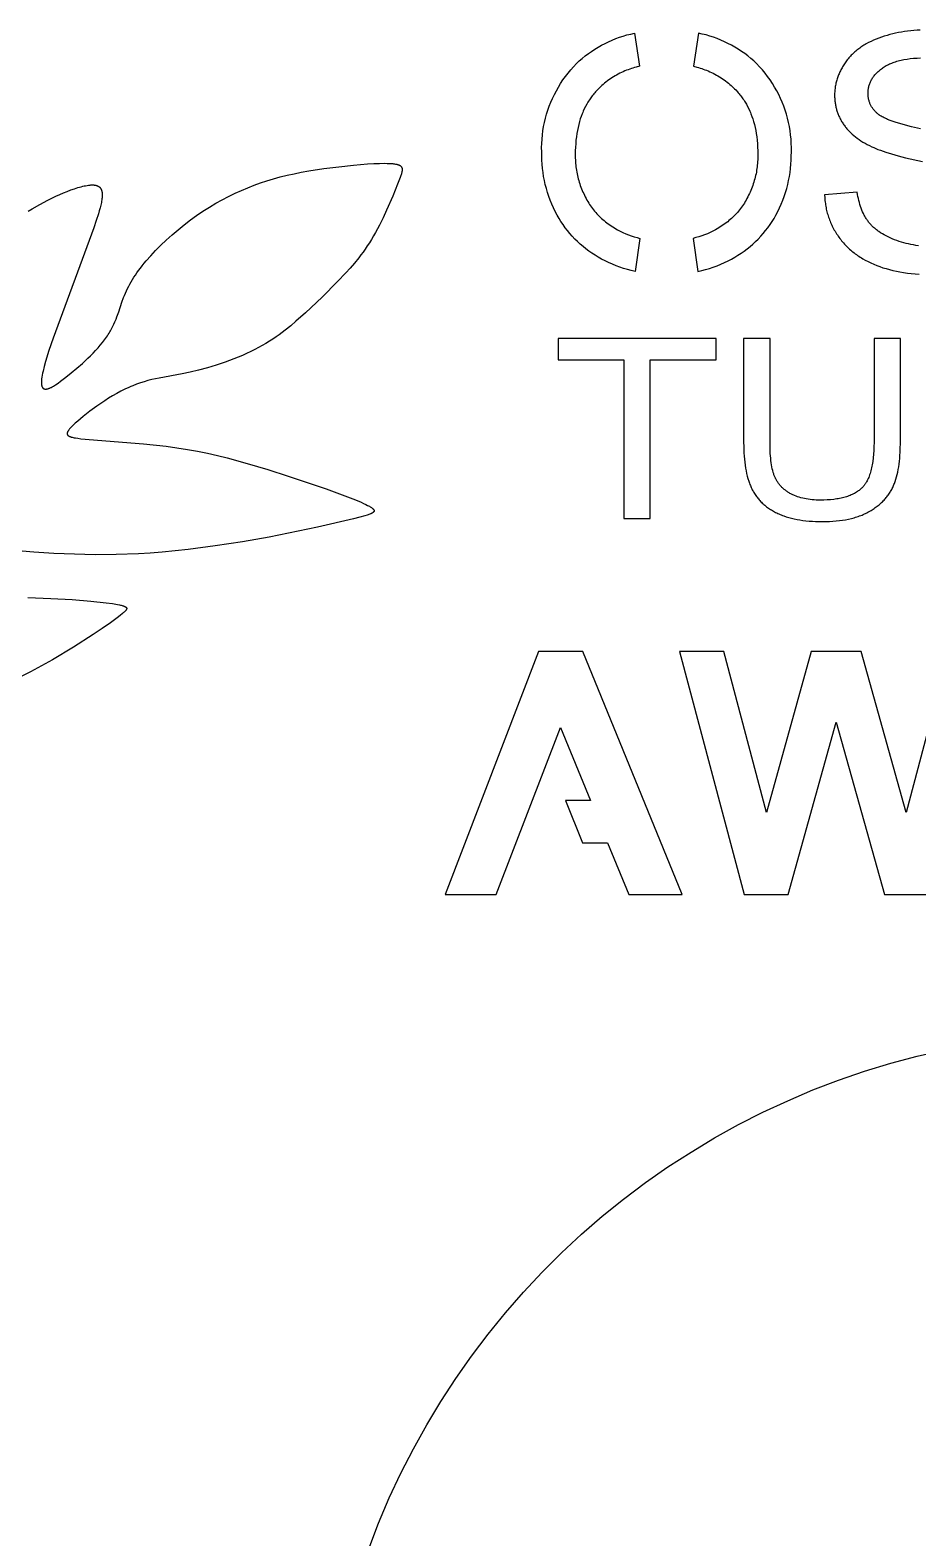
# Model space of a CAD drawing. Extents: x 8280 to 8757, y 218 to 430.
# Drawn here: x 8353.2 to 8390.2, y 323.9 to 386.7 of the extents above; entities that cross this region are included whole.
import ezdxf

# ---------------------------------------------------------------- set-up
doc = ezdxf.new("R2010")
doc.units = 0
doc.header["$MEASUREMENT"] = 0
doc.layers.add('DEFAULT', color=7, linetype='CONTINUOUS')
doc.layers.add('MAKE2D$VISIBLE$CURVES', color=7, linetype='CONTINUOUS')

msp = doc.modelspace()

# ---------------------------------------------------------------- linework, layer by layer
at = {"layer": 'DEFAULT'}
for points in [[(8377.012, 377.208), (8376.877, 377.284), (8376.744, 377.363), (8376.614, 377.447), (8376.486, 377.536), (8376.362, 377.629), (8376.242, 377.726), (8376.124, 377.827), (8376.01, 377.932), (8375.9, 378.041), (8375.794, 378.154), (8375.691, 378.27), (8375.593, 378.39), (8375.499, 378.513), (8375.409, 378.639), (8375.323, 378.769), (8375.242, 378.901), (8375.166, 379.035), (8375.085, 379.187), (8375.01, 379.34), (8374.941, 379.497), (8374.876, 379.655), (8374.817, 379.815), (8374.763, 379.978), (8374.715, 380.142), (8374.672, 380.308), (8374.634, 380.475), (8374.602, 380.643), (8374.576, 380.812), (8374.556, 380.982), (8374.541, 381.152), (8374.532, 381.323), (8374.528, 381.494), (8374.521, 381.67), (8374.519, 381.846), (8374.524, 382.023), (8374.534, 382.199), (8374.551, 382.374), (8374.574, 382.549), (8374.603, 382.723), (8374.639, 382.896), (8374.68, 383.068), (8374.727, 383.238), (8374.78, 383.406), (8374.839, 383.572), (8374.903, 383.736), (8374.974, 383.898), (8375.05, 384.057), (8375.131, 384.214), (8375.218, 384.367), (8375.31, 384.518), (8375.407, 384.665), (8375.51, 384.809), (8375.617, 384.948), (8375.729, 385.085), (8375.846, 385.217), (8375.967, 385.345), (8376.087, 385.456), (8376.21, 385.563), (8376.336, 385.666), (8376.466, 385.764), (8376.599, 385.858), (8376.735, 385.948), (8376.874, 386.033), (8377.016, 386.114), (8377.16, 386.19), (8377.307, 386.26), (8377.456, 386.326), (8377.608, 386.387), (8377.761, 386.443), (8377.916, 386.494), (8378.072, 386.539), (8378.23, 386.58), (8378.389, 386.615), (8378.594, 385.236), (8378.457, 385.201), (8378.389, 385.182), (8378.322, 385.162), (8378.255, 385.141), (8378.188, 385.118), (8378.122, 385.094), (8378.056, 385.068), (8377.986, 385.04), (8377.916, 385.009), (8377.846, 384.977), (8377.778, 384.944), (8377.71, 384.909), (8377.643, 384.872), (8377.576, 384.834), (8377.511, 384.795), (8377.447, 384.754), (8377.383, 384.712), (8377.321, 384.668), (8377.259, 384.623), (8377.198, 384.576), (8377.139, 384.528), (8377.081, 384.479), (8377.023, 384.429), (8376.976, 384.386), (8376.93, 384.342), (8376.884, 384.297), (8376.839, 384.251), (8376.767, 384.172), (8376.732, 384.132), (8376.697, 384.092), (8376.663, 384.05), (8376.63, 384.008), (8376.598, 383.965), (8376.567, 383.922), (8376.536, 383.878), (8376.506, 383.834), (8376.477, 383.789), (8376.449, 383.744), (8376.395, 383.652), (8376.344, 383.558), (8376.296, 383.462), (8376.252, 383.365), (8376.229, 383.312), (8376.207, 383.258), (8376.167, 383.15), (8376.129, 383.04), (8376.096, 382.929), (8376.063, 382.807), (8376.034, 382.683), (8376.008, 382.559), (8375.986, 382.433), (8375.966, 382.294), (8375.949, 382.153), (8375.936, 382.012), (8375.927, 381.871), (8375.921, 381.718), (8375.918, 381.564), (8375.92, 381.411), (8375.923, 381.337), (8375.927, 381.263), (8375.932, 381.191), (8375.939, 381.119), (8375.947, 381.047), (8375.957, 380.975), (8375.968, 380.904), (8375.98, 380.832), (8375.994, 380.761), (8376.009, 380.691), (8376.026, 380.62), (8376.044, 380.55), (8376.064, 380.48), (8376.084, 380.411), (8376.106, 380.342), (8376.13, 380.273), (8376.155, 380.205), (8376.181, 380.137), (8376.209, 380.068), (8376.239, 379.999), (8376.27, 379.931), (8376.302, 379.863), (8376.336, 379.795), (8376.372, 379.727), (8376.407, 379.663), (8376.443, 379.599), (8376.48, 379.539), (8376.517, 379.48), (8376.556, 379.422), (8376.597, 379.364), (8376.638, 379.309), (8376.68, 379.254), (8376.724, 379.2), (8376.769, 379.148), (8376.815, 379.096), (8376.863, 379.044), (8376.912, 378.994), (8376.963, 378.945), (8377.014, 378.898), (8377.066, 378.851), (8377.12, 378.806), (8377.174, 378.761), (8377.234, 378.715), (8377.295, 378.67), (8377.357, 378.626), (8377.42, 378.584), (8377.484, 378.543), (8377.548, 378.503), (8377.614, 378.465), (8377.68, 378.428), (8377.791, 378.369), (8377.904, 378.315), (8378.019, 378.264), (8378.135, 378.216), (8378.253, 378.173), (8378.372, 378.134), (8378.492, 378.098), (8378.614, 378.067), (8378.416, 376.686), (8378.253, 376.724), (8378.092, 376.767), (8377.932, 376.815), (8377.774, 376.868), (8377.617, 376.926), (8377.463, 376.99), (8377.31, 377.058), (8377.16, 377.131)], [(8382.428, 377.208), (8382.563, 377.284), (8382.696, 377.363), (8382.826, 377.447), (8382.953, 377.536), (8383.077, 377.629), (8383.198, 377.726), (8383.316, 377.827), (8383.429, 377.932), (8383.54, 378.041), (8383.646, 378.154), (8383.748, 378.27), (8383.847, 378.39), (8383.941, 378.513), (8384.031, 378.639), (8384.117, 378.769), (8384.198, 378.901), (8384.274, 379.035), (8384.354, 379.187), (8384.429, 379.34), (8384.499, 379.497), (8384.564, 379.655), (8384.623, 379.815), (8384.677, 379.978), (8384.725, 380.142), (8384.768, 380.308), (8384.806, 380.475), (8384.837, 380.643), (8384.864, 380.812), (8384.884, 380.982), (8384.899, 381.152), (8384.908, 381.323), (8384.911, 381.494), (8384.919, 381.67), (8384.921, 381.846), (8384.916, 382.023), (8384.905, 382.199), (8384.888, 382.374), (8384.865, 382.549), (8384.836, 382.723), (8384.801, 382.896), (8384.76, 383.068), (8384.713, 383.238), (8384.66, 383.406), (8384.601, 383.572), (8384.536, 383.736), (8384.466, 383.898), (8384.39, 384.057), (8384.309, 384.214), (8384.222, 384.367), (8384.13, 384.518), (8384.032, 384.665), (8383.93, 384.809), (8383.823, 384.948), (8383.711, 385.085), (8383.594, 385.217), (8383.472, 385.345), (8383.353, 385.456), (8383.23, 385.563), (8383.104, 385.666), (8382.974, 385.764), (8382.841, 385.858), (8382.705, 385.948), (8382.566, 386.033), (8382.424, 386.114), (8382.279, 386.19), (8382.133, 386.26), (8381.983, 386.326), (8381.832, 386.387), (8381.679, 386.443), (8381.524, 386.494), (8381.368, 386.539), (8381.21, 386.58), (8381.05, 386.615), (8380.846, 385.236), (8380.983, 385.201), (8381.051, 385.182), (8381.118, 385.162), (8381.185, 385.141), (8381.252, 385.118), (8381.318, 385.094), (8381.383, 385.068), (8381.454, 385.04), (8381.524, 385.009), (8381.593, 384.977), (8381.662, 384.944), (8381.73, 384.909), (8381.797, 384.872), (8381.863, 384.834), (8381.929, 384.795), (8381.993, 384.754), (8382.057, 384.712), (8382.119, 384.668), (8382.181, 384.623), (8382.241, 384.576), (8382.301, 384.528), (8382.359, 384.479), (8382.417, 384.429), (8382.464, 384.386), (8382.51, 384.342), (8382.556, 384.297), (8382.601, 384.251), (8382.673, 384.172), (8382.708, 384.132), (8382.743, 384.092), (8382.777, 384.05), (8382.81, 384.008), (8382.842, 383.965), (8382.873, 383.922), (8382.904, 383.878), (8382.934, 383.834), (8382.963, 383.789), (8382.991, 383.744), (8383.045, 383.652), (8383.096, 383.558), (8383.144, 383.462), (8383.188, 383.365), (8383.211, 383.312), (8383.233, 383.258), (8383.273, 383.15), (8383.31, 383.04), (8383.344, 382.929), (8383.377, 382.807), (8383.406, 382.683), (8383.432, 382.559), (8383.454, 382.433), (8383.474, 382.294), (8383.491, 382.153), (8383.504, 382.012), (8383.513, 381.871), (8383.519, 381.718), (8383.521, 381.564), (8383.52, 381.411), (8383.517, 381.337), (8383.513, 381.263), (8383.508, 381.191), (8383.501, 381.119), (8383.493, 381.047), (8383.483, 380.975), (8383.472, 380.904), (8383.46, 380.832), (8383.446, 380.761), (8383.43, 380.691), (8383.414, 380.62), (8383.396, 380.55), (8383.376, 380.48), (8383.355, 380.411), (8383.333, 380.342), (8383.31, 380.273), (8383.285, 380.205), (8383.259, 380.137), (8383.231, 380.068), (8383.201, 379.999), (8383.17, 379.931), (8383.138, 379.863), (8383.103, 379.795), (8383.068, 379.727), (8383.033, 379.663), (8382.996, 379.599), (8382.96, 379.539), (8382.922, 379.48), (8382.883, 379.422), (8382.843, 379.364), (8382.802, 379.309), (8382.76, 379.254), (8382.716, 379.2), (8382.671, 379.148), (8382.625, 379.096), (8382.577, 379.044), (8382.528, 378.994), (8382.477, 378.945), (8382.426, 378.898), (8382.374, 378.851), (8382.32, 378.806), (8382.266, 378.761), (8382.206, 378.715), (8382.145, 378.67), (8382.083, 378.626), (8382.02, 378.584), (8381.956, 378.543), (8381.892, 378.503), (8381.826, 378.465), (8381.76, 378.428), (8381.649, 378.369), (8381.536, 378.315), (8381.421, 378.264), (8381.305, 378.216), (8381.187, 378.173), (8381.068, 378.134), (8380.947, 378.098), (8380.826, 378.067), (8381.024, 376.686), (8381.186, 376.724), (8381.348, 376.767), (8381.508, 376.815), (8381.666, 376.868), (8381.823, 376.926), (8381.977, 376.99), (8382.13, 377.058), (8382.28, 377.131)], [(8375.3, 357.699), (8376.547, 354.65), (8375.507, 354.65), (8376.227, 352.891), (8377.267, 352.891), (8378.146, 350.743), (8380.375, 350.743), (8376.232, 360.864), (8374.387, 360.864), (8370.5, 350.743), (8372.628, 350.743)], [(8387.832, 360.864), (8385.748, 360.864), (8383.881, 354.156), (8382.101, 360.864), (8380.266, 360.864), (8382.952, 350.743), (8384.791, 350.743), (8386.79, 357.925), (8388.79, 350.743), (8390.629, 350.743), (8393.314, 360.864), (8391.48, 360.864), (8389.7, 354.156)]]:
    msp.add_lwpolyline(points, close=True, dxfattribs=at)
for points in [[(8390.286, 386.74), (8390.153, 386.734), (8390.021, 386.724), (8389.89, 386.713), (8389.761, 386.698), (8389.634, 386.681), (8389.508, 386.661), (8389.383, 386.639), (8389.261, 386.614), (8389.14, 386.587), (8389.02, 386.556), (8388.902, 386.523), (8388.785, 386.488), (8388.671, 386.45), (8388.557, 386.409), (8388.446, 386.366), (8388.339, 386.32), (8388.235, 386.272), (8388.134, 386.222), (8388.037, 386.168), (8387.989, 386.141), (8387.943, 386.113), (8387.897, 386.084), (8387.852, 386.055), (8387.808, 386.025), (8387.765, 385.995), (8387.723, 385.964), (8387.681, 385.932), (8387.64, 385.9), (8387.601, 385.867), (8387.562, 385.833), (8387.523, 385.799), (8387.486, 385.764), (8387.45, 385.729), (8387.414, 385.693), (8387.379, 385.656), (8387.345, 385.619), (8387.312, 385.581), (8387.28, 385.543), (8387.249, 385.504), (8387.218, 385.464), (8387.188, 385.424), (8387.132, 385.342), (8387.105, 385.301), (8387.079, 385.26), (8387.053, 385.219), (8387.029, 385.177), (8387.006, 385.135), (8386.983, 385.093), (8386.962, 385.051), (8386.941, 385.009), (8386.922, 384.966), (8386.903, 384.923), (8386.885, 384.88), (8386.868, 384.837), (8386.852, 384.794), (8386.837, 384.75), (8386.823, 384.707), (8386.809, 384.663), (8386.797, 384.619), (8386.786, 384.575), (8386.775, 384.53), (8386.765, 384.485), (8386.757, 384.441), (8386.749, 384.396), (8386.742, 384.35), (8386.736, 384.305), (8386.731, 384.259), (8386.727, 384.213), (8386.724, 384.167), (8386.721, 384.121), (8386.72, 384.075), (8386.72, 384.028), (8386.72, 383.986), (8386.721, 383.944), (8386.723, 383.902), (8386.726, 383.861), (8386.729, 383.819), (8386.733, 383.778), (8386.738, 383.737), (8386.744, 383.697), (8386.75, 383.657), (8386.757, 383.617), (8386.765, 383.577), (8386.774, 383.537), (8386.783, 383.498), (8386.793, 383.459), (8386.804, 383.42), (8386.815, 383.382), (8386.828, 383.344), (8386.841, 383.306), (8386.855, 383.268), (8386.869, 383.23), (8386.885, 383.193), (8386.901, 383.156), (8386.918, 383.12), (8386.935, 383.083), (8386.954, 383.047), (8386.973, 383.011), (8386.992, 382.975), (8387.013, 382.94), (8387.034, 382.905), (8387.056, 382.87), (8387.079, 382.835), (8387.103, 382.801), (8387.127, 382.767), (8387.152, 382.733), (8387.178, 382.7), (8387.205, 382.667), (8387.232, 382.634), (8387.26, 382.602), (8387.289, 382.57), (8387.319, 382.538), (8387.35, 382.507), (8387.381, 382.476), (8387.413, 382.445), (8387.446, 382.415), (8387.514, 382.355), (8387.585, 382.297), (8387.66, 382.241), (8387.737, 382.185), (8387.818, 382.131), (8387.901, 382.079), (8387.988, 382.028), (8388.078, 381.978), (8388.171, 381.93), (8388.267, 381.883), (8388.346, 381.847), (8388.432, 381.81), (8388.525, 381.773), (8388.625, 381.736), (8388.846, 381.661), (8389.095, 381.584), (8389.372, 381.507), (8389.677, 381.428), (8390.373, 381.267)], [(8390.292, 382.628), (8389.915, 382.717), (8389.58, 382.806), (8389.429, 382.85), (8389.287, 382.894), (8389.157, 382.938), (8389.036, 382.982), (8388.927, 383.025), (8388.876, 383.047), (8388.827, 383.069), (8388.782, 383.091), (8388.738, 383.112), (8388.698, 383.134), (8388.66, 383.155), (8388.625, 383.177), (8388.608, 383.188), (8388.592, 383.199), (8388.577, 383.209), (8388.562, 383.22), (8388.548, 383.231), (8388.535, 383.241), (8388.509, 383.263), (8388.484, 383.285), (8388.459, 383.307), (8388.436, 383.33), (8388.413, 383.353), (8388.391, 383.377), (8388.37, 383.401), (8388.349, 383.425), (8388.33, 383.449), (8388.311, 383.474), (8388.294, 383.5), (8388.277, 383.525), (8388.26, 383.551), (8388.245, 383.578), (8388.231, 383.604), (8388.217, 383.632), (8388.204, 383.659), (8388.192, 383.687), (8388.181, 383.715), (8388.171, 383.744), (8388.161, 383.773), (8388.152, 383.802), (8388.144, 383.832), (8388.137, 383.862), (8388.131, 383.892), (8388.126, 383.923), (8388.121, 383.954), (8388.118, 383.986), (8388.115, 384.018), (8388.113, 384.05), (8388.111, 384.083), (8388.111, 384.116), (8388.111, 384.154), (8388.113, 384.192), (8388.116, 384.229), (8388.12, 384.266), (8388.126, 384.303), (8388.132, 384.339), (8388.14, 384.375), (8388.148, 384.411), (8388.158, 384.446), (8388.169, 384.481), (8388.182, 384.515), (8388.195, 384.55), (8388.21, 384.584), (8388.226, 384.617), (8388.243, 384.65), (8388.261, 384.683), (8388.28, 384.716), (8388.3, 384.748), (8388.322, 384.78), (8388.345, 384.811), (8388.369, 384.842), (8388.394, 384.873), (8388.42, 384.903), (8388.448, 384.934), (8388.476, 384.963), (8388.506, 384.993), (8388.537, 385.022), (8388.569, 385.05), (8388.603, 385.079), (8388.637, 385.107), (8388.673, 385.134), (8388.71, 385.162), (8388.748, 385.188), (8388.787, 385.214), (8388.828, 385.239), (8388.871, 385.263), (8388.914, 385.287), (8388.959, 385.309), (8389.006, 385.331), (8389.054, 385.351), (8389.103, 385.371), (8389.154, 385.39), (8389.206, 385.409), (8389.259, 385.426), (8389.314, 385.442), (8389.37, 385.458), (8389.427, 385.473), (8389.486, 385.487), (8389.547, 385.5), (8389.608, 385.512), (8389.736, 385.534), (8389.869, 385.553), (8390.008, 385.568), (8390.152, 385.58), (8390.302, 385.589)], [(8390.215, 377.761), (8390.108, 377.776), (8390.002, 377.793), (8389.899, 377.812), (8389.796, 377.834), (8389.695, 377.858), (8389.596, 377.884), (8389.498, 377.913), (8389.401, 377.944), (8389.306, 377.977), (8389.212, 378.012), (8389.121, 378.05), (8389.032, 378.088), (8388.947, 378.128), (8388.864, 378.17), (8388.785, 378.213), (8388.709, 378.257), (8388.636, 378.303), (8388.566, 378.35), (8388.532, 378.374), (8388.499, 378.399), (8388.466, 378.424), (8388.435, 378.449), (8388.404, 378.474), (8388.374, 378.5), (8388.344, 378.527), (8388.316, 378.553), (8388.288, 378.58), (8388.261, 378.608), (8388.235, 378.635), (8388.209, 378.663), (8388.184, 378.692), (8388.16, 378.72), (8388.137, 378.75), (8388.115, 378.779), (8388.093, 378.809), (8388.071, 378.839), (8388.051, 378.87), (8388.03, 378.902), (8388.01, 378.934), (8387.991, 378.966), (8387.972, 378.999), (8387.954, 379.033), (8387.936, 379.067), (8387.919, 379.101), (8387.886, 379.172), (8387.855, 379.245), (8387.825, 379.32), (8387.798, 379.396), (8387.773, 379.475), (8387.75, 379.557), (8387.729, 379.64), (8387.71, 379.725), (8387.693, 379.812), (8387.678, 379.902), (8387.665, 379.993), (8386.303, 379.885), (8386.309, 379.763), (8386.313, 379.702), (8386.319, 379.641), (8386.326, 379.581), (8386.333, 379.522), (8386.342, 379.463), (8386.352, 379.404), (8386.362, 379.345), (8386.374, 379.287), (8386.387, 379.23), (8386.401, 379.173), (8386.416, 379.116), (8386.432, 379.06), (8386.449, 379.004), (8386.468, 378.948), (8386.487, 378.893), (8386.507, 378.838), (8386.529, 378.784), (8386.551, 378.73), (8386.574, 378.676), (8386.599, 378.623), (8386.624, 378.57), (8386.651, 378.518), (8386.679, 378.466), (8386.707, 378.414), (8386.737, 378.363), (8386.768, 378.312), (8386.8, 378.262), (8386.833, 378.212), (8386.867, 378.162), (8386.902, 378.113), (8386.938, 378.065), (8386.975, 378.017), (8387.012, 377.97), (8387.051, 377.923), (8387.09, 377.878), (8387.131, 377.833), (8387.172, 377.789), (8387.213, 377.746), (8387.256, 377.704), (8387.3, 377.662), (8387.344, 377.621), (8387.389, 377.581), (8387.436, 377.541), (8387.483, 377.503), (8387.53, 377.465), (8387.579, 377.428), (8387.628, 377.392), (8387.679, 377.356), (8387.73, 377.321), (8387.782, 377.287), (8387.835, 377.254), (8387.888, 377.222), (8387.998, 377.159), (8388.112, 377.1), (8388.228, 377.043), (8388.348, 376.99), (8388.472, 376.94), (8388.599, 376.892), (8388.729, 376.848), (8388.864, 376.807), (8389.002, 376.769), (8389.144, 376.734), (8389.29, 376.702), (8389.439, 376.673), (8389.592, 376.647), (8389.749, 376.624), (8389.91, 376.604), (8390.074, 376.588), (8390.243, 376.574)]]:
    msp.add_lwpolyline(points, dxfattribs=at)
at = {"layer": 'MAKE2D$VISIBLE$CURVES', "color": 7}
for points in [[(8353.137, 379.199), (8353.299, 379.297), (8353.625, 379.484), (8353.956, 379.659), (8354.286, 379.82), (8354.449, 379.894), (8354.609, 379.963), (8354.766, 380.027), (8354.919, 380.085), (8355.066, 380.137), (8355.208, 380.182), (8355.276, 380.202), (8355.343, 380.22), (8355.407, 380.237), (8355.47, 380.251), (8355.53, 380.263), (8355.589, 380.274), (8355.645, 380.282), (8355.698, 380.288), (8355.724, 380.29), (8355.749, 380.292), (8355.774, 380.293), (8355.798, 380.294), (8355.821, 380.294), (8355.844, 380.293), (8355.865, 380.292), (8355.886, 380.29), (8355.907, 380.288), (8355.917, 380.286), (8355.927, 380.285), (8355.936, 380.283), (8355.945, 380.281), (8355.955, 380.279), (8355.964, 380.277), (8355.972, 380.275), (8355.981, 380.272), (8355.99, 380.27), (8355.998, 380.267), (8356.006, 380.264), (8356.014, 380.261), (8356.022, 380.258), (8356.03, 380.254), (8356.037, 380.251), (8356.044, 380.247), (8356.052, 380.243), (8356.058, 380.24), (8356.065, 380.236), (8356.072, 380.231), (8356.078, 380.227), (8356.085, 380.223), (8356.091, 380.218), (8356.097, 380.213), (8356.103, 380.208), (8356.109, 380.203), (8356.114, 380.198), (8356.119, 380.193), (8356.125, 380.187), (8356.13, 380.182), (8356.135, 380.176), (8356.14, 380.17), (8356.144, 380.164), (8356.149, 380.158), (8356.153, 380.152), (8356.157, 380.145), (8356.161, 380.139), (8356.165, 380.132), (8356.169, 380.125), (8356.173, 380.119), (8356.176, 380.112), (8356.179, 380.104), (8356.183, 380.097), (8356.186, 380.09), (8356.189, 380.082), (8356.191, 380.074), (8356.194, 380.067), (8356.196, 380.059), (8356.199, 380.05), (8356.201, 380.042), (8356.203, 380.034), (8356.205, 380.026), (8356.209, 380.008), (8356.212, 379.99), (8356.214, 379.972), (8356.217, 379.953), (8356.218, 379.934), (8356.219, 379.914), (8356.22, 379.894), (8356.22, 379.874), (8356.22, 379.852), (8356.219, 379.831), (8356.218, 379.809), (8356.214, 379.763), (8356.209, 379.716), (8356.202, 379.667), (8356.194, 379.616), (8356.184, 379.564), (8356.16, 379.454), (8356.131, 379.337), (8356.098, 379.215), (8356.06, 379.086), (8355.974, 378.811), (8355.874, 378.512), (8354.173, 373.913), (8354.003, 373.403), (8353.86, 372.938), (8353.803, 372.729), (8353.756, 372.538), (8353.736, 372.45), (8353.72, 372.368), (8353.707, 372.291), (8353.697, 372.219), (8353.693, 372.186), (8353.691, 372.154), (8353.688, 372.124), (8353.687, 372.095), (8353.687, 372.068), (8353.687, 372.042), (8353.689, 372.017), (8353.689, 372.005), (8353.691, 371.994), (8353.692, 371.983), (8353.693, 371.972), (8353.695, 371.962), (8353.697, 371.952), (8353.699, 371.942), (8353.701, 371.933), (8353.703, 371.924), (8353.706, 371.915), (8353.709, 371.906), (8353.712, 371.898), (8353.715, 371.891), (8353.716, 371.887), (8353.718, 371.883), (8353.72, 371.88), (8353.722, 371.876), (8353.723, 371.873), (8353.725, 371.869), (8353.727, 371.866), (8353.729, 371.863), (8353.731, 371.859), (8353.733, 371.856), (8353.735, 371.853), (8353.737, 371.85), (8353.739, 371.848), (8353.741, 371.845), (8353.744, 371.842), (8353.746, 371.839), (8353.748, 371.837), (8353.751, 371.834), (8353.753, 371.832), (8353.755, 371.83), (8353.758, 371.827), (8353.76, 371.825), (8353.763, 371.823), (8353.766, 371.821), (8353.768, 371.819), (8353.771, 371.817), (8353.774, 371.815), (8353.776, 371.814), (8353.779, 371.812), (8353.782, 371.81), (8353.785, 371.809), (8353.788, 371.807), (8353.791, 371.806), (8353.794, 371.804), (8353.797, 371.803), (8353.8, 371.802), (8353.803, 371.801), (8353.806, 371.8), (8353.809, 371.799), (8353.812, 371.798), (8353.816, 371.797), (8353.819, 371.796), (8353.822, 371.795), (8353.825, 371.794), (8353.829, 371.794), (8353.832, 371.793), (8353.836, 371.793), (8353.839, 371.792), (8353.843, 371.792), (8353.846, 371.792), (8353.85, 371.791), (8353.854, 371.791), (8353.861, 371.791), (8353.869, 371.791), (8353.876, 371.791), (8353.884, 371.792), (8353.892, 371.793), (8353.9, 371.794), (8353.908, 371.795), (8353.917, 371.796), (8353.925, 371.798), (8353.934, 371.8), (8353.942, 371.802), (8353.951, 371.804), (8353.96, 371.807), (8353.978, 371.813), (8353.997, 371.819), (8354.016, 371.827), (8354.036, 371.835), (8354.056, 371.844), (8354.077, 371.854), (8354.098, 371.864), (8354.141, 371.887), (8354.186, 371.913), (8354.232, 371.942), (8354.28, 371.972), (8354.379, 372.04), (8354.482, 372.115), (8354.7, 372.282), (8354.927, 372.464), (8355.159, 372.658), (8355.392, 372.862), (8355.62, 373.073), (8355.731, 373.181), (8355.839, 373.29), (8355.944, 373.4), (8356.045, 373.51), (8356.141, 373.621), (8356.232, 373.731), (8356.318, 373.841), (8356.358, 373.897), (8356.397, 373.951), (8356.434, 374.006), (8356.47, 374.061), (8356.504, 374.115), (8356.536, 374.169), (8356.568, 374.223), (8356.597, 374.276), (8356.653, 374.383), (8356.704, 374.489), (8356.751, 374.595), (8356.794, 374.699), (8356.834, 374.802), (8356.908, 375.007), (8357.043, 375.405), (8357.113, 375.599), (8357.151, 375.695), (8357.191, 375.789), (8357.233, 375.883), (8357.277, 375.977), (8357.324, 376.071), (8357.373, 376.164), (8357.426, 376.258), (8357.481, 376.351), (8357.54, 376.446), (8357.602, 376.541), (8357.668, 376.637), (8357.737, 376.733), (8357.811, 376.831), (8357.888, 376.931), (8357.97, 377.032), (8358.056, 377.134), (8358.242, 377.344), (8358.444, 377.56), (8358.66, 377.779), (8358.889, 377.998), (8359.128, 378.215), (8359.376, 378.429), (8359.631, 378.637), (8359.89, 378.836), (8360.152, 379.024), (8360.416, 379.203), (8360.682, 379.371), (8360.949, 379.529), (8361.217, 379.677), (8361.484, 379.816), (8361.751, 379.945), (8362.017, 380.066), (8362.282, 380.178), (8362.546, 380.282), (8362.812, 380.379), (8363.08, 380.468), (8363.352, 380.55), (8363.63, 380.626), (8363.915, 380.697), (8364.208, 380.762), (8364.51, 380.822), (8364.819, 380.877), (8365.449, 380.974), (8366.08, 381.054), (8366.691, 381.118), (8367.263, 381.166), (8367.526, 381.182), (8367.77, 381.191), (8367.992, 381.194), (8368.093, 381.193), (8368.188, 381.189), (8368.275, 381.184), (8368.316, 381.18), (8368.355, 381.176), (8368.392, 381.171), (8368.427, 381.165), (8368.46, 381.159), (8368.491, 381.153), (8368.505, 381.149), (8368.519, 381.145), (8368.533, 381.141), (8368.546, 381.137), (8368.558, 381.133), (8368.57, 381.129), (8368.581, 381.124), (8368.592, 381.119), (8368.597, 381.116), (8368.602, 381.114), (8368.607, 381.111), (8368.612, 381.109), (8368.617, 381.106), (8368.622, 381.103), (8368.626, 381.1), (8368.63, 381.097), (8368.635, 381.094), (8368.639, 381.091), (8368.643, 381.088), (8368.647, 381.085), (8368.65, 381.082), (8368.654, 381.078), (8368.657, 381.075), (8368.661, 381.072), (8368.664, 381.068), (8368.667, 381.065), (8368.67, 381.061), (8368.673, 381.057), (8368.676, 381.054), (8368.679, 381.05), (8368.681, 381.046), (8368.684, 381.042), (8368.686, 381.038), (8368.688, 381.034), (8368.69, 381.03), (8368.692, 381.025), (8368.694, 381.021), (8368.696, 381.017), (8368.698, 381.012), (8368.699, 381.008), (8368.701, 381.003), (8368.702, 380.998), (8368.703, 380.993), (8368.704, 380.989), (8368.705, 380.984), (8368.706, 380.979), (8368.707, 380.973), (8368.708, 380.968), (8368.709, 380.963), (8368.709, 380.958), (8368.709, 380.952), (8368.71, 380.947), (8368.71, 380.941), (8368.71, 380.935), (8368.71, 380.923), (8368.709, 380.911), (8368.708, 380.899), (8368.707, 380.886), (8368.705, 380.873), (8368.703, 380.859), (8368.701, 380.845), (8368.698, 380.831), (8368.695, 380.816), (8368.687, 380.785), (8368.678, 380.752), (8368.668, 380.718), (8368.656, 380.681), (8368.629, 380.603), (8368.519, 380.319), (8368.316, 379.824), (8368.06, 379.239), (8367.916, 378.93), (8367.762, 378.62), (8367.6, 378.316), (8367.517, 378.169), (8367.433, 378.025), (8367.347, 377.886), (8367.26, 377.752), (8367.173, 377.623), (8367.084, 377.498), (8366.995, 377.377), (8366.906, 377.261), (8366.726, 377.039), (8366.547, 376.83), (8366.37, 376.634), (8366.024, 376.272), (8365.374, 375.622), (8364.685, 374.972), (8364.287, 374.615), (8364.069, 374.43), (8363.837, 374.243), (8363.715, 374.15), (8363.588, 374.056), (8363.457, 373.964), (8363.322, 373.872), (8363.181, 373.781), (8363.036, 373.692), (8362.886, 373.604), (8362.73, 373.518), (8362.569, 373.434), (8362.403, 373.352), (8362.232, 373.272), (8362.058, 373.195), (8361.881, 373.12), (8361.701, 373.048), (8361.335, 372.911), (8360.966, 372.787), (8360.598, 372.676), (8360.236, 372.578), (8359.884, 372.495), (8359.546, 372.426), (8358.59, 372.252), (8358.435, 372.219), (8358.28, 372.184), (8358.124, 372.144), (8357.968, 372.1), (8357.81, 372.051), (8357.651, 371.995), (8357.49, 371.932), (8357.408, 371.898), (8357.326, 371.862), (8357.16, 371.784), (8356.992, 371.698), (8356.823, 371.606), (8356.654, 371.508), (8356.487, 371.406), (8356.322, 371.3), (8356.16, 371.192), (8356.002, 371.083), (8355.702, 370.865), (8355.432, 370.654), (8355.31, 370.554), (8355.198, 370.459), (8355.098, 370.369), (8355.009, 370.287), (8354.97, 370.249), (8354.934, 370.212), (8354.901, 370.178), (8354.872, 370.145), (8354.859, 370.129), (8354.846, 370.114), (8354.834, 370.099), (8354.823, 370.085), (8354.813, 370.07), (8354.804, 370.057), (8354.796, 370.044), (8354.792, 370.037), (8354.788, 370.031), (8354.785, 370.024), (8354.782, 370.018), (8354.779, 370.012), (8354.776, 370.006), (8354.773, 370), (8354.771, 369.994), (8354.769, 369.988), (8354.767, 369.983), (8354.765, 369.977), (8354.764, 369.972), (8354.763, 369.966), (8354.762, 369.964), (8354.762, 369.961), (8354.761, 369.958), (8354.761, 369.956), (8354.76, 369.953), (8354.76, 369.95), (8354.76, 369.948), (8354.76, 369.945), (8354.76, 369.943), (8354.76, 369.94), (8354.76, 369.938), (8354.76, 369.935), (8354.76, 369.933), (8354.76, 369.931), (8354.76, 369.928), (8354.76, 369.926), (8354.761, 369.923), (8354.761, 369.921), (8354.761, 369.919), (8354.762, 369.916), (8354.762, 369.914), (8354.763, 369.912), (8354.764, 369.91), (8354.764, 369.907), (8354.765, 369.905), (8354.766, 369.903), (8354.767, 369.901), (8354.768, 369.899), (8354.769, 369.897), (8354.77, 369.894), (8354.771, 369.892), (8354.772, 369.89), (8354.773, 369.888), (8354.774, 369.886), (8354.776, 369.884), (8354.777, 369.882), (8354.779, 369.88), (8354.78, 369.878), (8354.782, 369.876), (8354.783, 369.874), (8354.785, 369.872), (8354.786, 369.87), (8354.788, 369.868), (8354.79, 369.866), (8354.792, 369.865), (8354.794, 369.863), (8354.796, 369.861), (8354.798, 369.859), (8354.802, 369.855), (8354.806, 369.852), (8354.811, 369.848), (8354.816, 369.845), (8354.821, 369.841), (8354.826, 369.838), (8354.832, 369.835), (8354.838, 369.832), (8354.844, 369.828), (8354.85, 369.825), (8354.856, 369.822), (8354.863, 369.819), (8354.87, 369.816), (8354.884, 369.81), (8354.9, 369.805), (8354.916, 369.799), (8354.933, 369.794), (8354.951, 369.789), (8354.97, 369.784), (8355.011, 369.774), (8355.055, 369.765), (8355.103, 369.757), (8355.21, 369.741), (8355.332, 369.726), (8357.937, 369.515), (8358.878, 369.413), (8359.329, 369.351), (8359.765, 369.281), (8360.19, 369.202), (8360.607, 369.116), (8361.019, 369.022), (8361.43, 368.921), (8362.259, 368.695), (8363.11, 368.44), (8363.963, 368.169), (8365.547, 367.631), (8366.217, 367.389), (8366.773, 367.174), (8367.001, 367.078), (8367.102, 367.032), (8367.193, 366.989), (8367.274, 366.948), (8367.311, 366.928), (8367.345, 366.909), (8367.377, 366.89), (8367.406, 366.872), (8367.432, 366.855), (8367.444, 366.846), (8367.456, 366.838), (8367.467, 366.829), (8367.476, 366.821), (8367.486, 366.813), (8367.494, 366.805), (8367.498, 366.801), (8367.502, 366.798), (8367.506, 366.794), (8367.509, 366.79), (8367.513, 366.786), (8367.516, 366.782), (8367.519, 366.779), (8367.522, 366.775), (8367.524, 366.771), (8367.527, 366.768), (8367.529, 366.764), (8367.531, 366.76), (8367.532, 366.759), (8367.533, 366.757), (8367.534, 366.755), (8367.535, 366.753), (8367.536, 366.752), (8367.536, 366.75), (8367.537, 366.748), (8367.538, 366.746), (8367.538, 366.745), (8367.539, 366.743), (8367.539, 366.741), (8367.54, 366.739), (8367.54, 366.738), (8367.541, 366.736), (8367.541, 366.734), (8367.541, 366.733), (8367.542, 366.731), (8367.542, 366.729), (8367.542, 366.727), (8367.542, 366.726), (8367.542, 366.724), (8367.542, 366.722), (8367.542, 366.721), (8367.542, 366.719), (8367.542, 366.717), (8367.542, 366.716), (8367.542, 366.714), (8367.542, 366.712), (8367.541, 366.711), (8367.541, 366.709), (8367.541, 366.707), (8367.54, 366.706), (8367.54, 366.704), (8367.539, 366.703), (8367.539, 366.701), (8367.538, 366.699), (8367.538, 366.698), (8367.537, 366.696), (8367.536, 366.694), (8367.536, 366.693), (8367.535, 366.691), (8367.534, 366.69), (8367.533, 366.688), (8367.532, 366.686), (8367.531, 366.685), (8367.53, 366.683), (8367.529, 366.682), (8367.528, 366.68), (8367.527, 366.678), (8367.525, 366.677), (8367.524, 366.675), (8367.523, 366.674), (8367.52, 366.671), (8367.517, 366.667), (8367.514, 366.664), (8367.511, 366.661), (8367.507, 366.658), (8367.504, 366.655), (8367.5, 366.652), (8367.496, 366.649), (8367.492, 366.646), (8367.487, 366.642), (8367.483, 366.639), (8367.478, 366.636), (8367.468, 366.63), (8367.457, 366.624), (8367.446, 366.618), (8367.434, 366.611), (8367.421, 366.605), (8367.407, 366.599), (8367.392, 366.593), (8367.361, 366.58), (8367.327, 366.567), (8367.29, 366.555), (8367.25, 366.541), (8367.162, 366.514), (8366.948, 366.456), (8366.685, 366.389), (8365.191, 366.04), (8363.179, 365.63), (8362.063, 365.434), (8360.923, 365.258), (8359.797, 365.11), (8358.723, 364.998), (8358.216, 364.958), (8357.73, 364.929), (8356.804, 364.897), (8355.922, 364.894), (8355.061, 364.912), (8354.205, 364.945), (8353.366, 364.994), (8352.562, 365.064)], [(8353.126, 363.109), (8354.087, 363.074), (8354.971, 363.023), (8355.748, 362.96), (8356.385, 362.89), (8356.642, 362.855), (8356.853, 362.82), (8356.94, 362.802), (8356.978, 362.794), (8357.014, 362.785), (8357.047, 362.777), (8357.078, 362.768), (8357.105, 362.759), (8357.118, 362.755), (8357.13, 362.75), (8357.141, 362.746), (8357.152, 362.741), (8357.162, 362.737), (8357.171, 362.732), (8357.18, 362.728), (8357.184, 362.725), (8357.188, 362.723), (8357.192, 362.721), (8357.196, 362.718), (8357.199, 362.716), (8357.203, 362.713), (8357.206, 362.711), (8357.209, 362.709), (8357.212, 362.706), (8357.215, 362.704), (8357.217, 362.701), (8357.22, 362.699), (8357.222, 362.696), (8357.223, 362.695), (8357.224, 362.694), (8357.225, 362.692), (8357.226, 362.691), (8357.227, 362.69), (8357.228, 362.689), (8357.229, 362.687), (8357.23, 362.686), (8357.231, 362.685), (8357.232, 362.683), (8357.232, 362.682), (8357.233, 362.681), (8357.234, 362.679), (8357.234, 362.678), (8357.235, 362.677), (8357.236, 362.676), (8357.236, 362.674), (8357.237, 362.673), (8357.237, 362.671), (8357.238, 362.67), (8357.238, 362.669), (8357.239, 362.667), (8357.239, 362.666), (8357.239, 362.665), (8357.239, 362.663), (8357.24, 362.662), (8357.24, 362.661), (8357.24, 362.659), (8357.24, 362.658), (8357.24, 362.656), (8357.241, 362.655), (8357.241, 362.654), (8357.241, 362.652), (8357.241, 362.651), (8357.241, 362.649), (8357.24, 362.648), (8357.24, 362.646), (8357.24, 362.645), (8357.24, 362.643), (8357.24, 362.642), (8357.24, 362.641), (8357.239, 362.639), (8357.239, 362.638), (8357.239, 362.636), (8357.238, 362.635), (8357.238, 362.633), (8357.238, 362.632), (8357.237, 362.63), (8357.236, 362.627), (8357.235, 362.624), (8357.234, 362.621), (8357.233, 362.618), (8357.231, 362.615), (8357.23, 362.611), (8357.228, 362.608), (8357.226, 362.605), (8357.224, 362.602), (8357.222, 362.598), (8357.22, 362.595), (8357.218, 362.592), (8357.215, 362.588), (8357.21, 362.582), (8357.205, 362.575), (8357.199, 362.567), (8357.192, 362.56), (8357.186, 362.553), (8357.179, 362.545), (8357.163, 362.53), (8357.146, 362.514), (8357.128, 362.497), (8357.108, 362.48), (8357.064, 362.443), (8356.963, 362.362), (8356.844, 362.27), (8356.558, 362.06), (8356.221, 361.824), (8355.846, 361.57), (8355.022, 361.042), (8354.144, 360.52), (8353.227, 360.018), (8350.844, 358.816)], [(8367.317, 323.492), (8367.728, 324.556), (8368.176, 325.606), (8368.66, 326.639), (8369.18, 327.655), (8369.735, 328.652), (8370.325, 329.629), (8370.948, 330.585), (8371.604, 331.519), (8372.292, 332.429), (8373.011, 333.315), (8373.761, 334.175), (8374.54, 335.008), (8375.348, 335.814), (8376.184, 336.591), (8377.046, 337.339), (8377.934, 338.056), (8378.846, 338.742), (8379.781, 339.395), (8380.739, 340.016), (8381.717, 340.603), (8382.716, 341.155), (8383.733, 341.672), (8384.767, 342.154), (8385.818, 342.599), (8386.884, 343.007), (8387.963, 343.378), (8389.054, 343.711), (8390.157, 344.006), (8391.269, 344.262)]]:
    msp.add_lwpolyline(points, dxfattribs=at)
for points in [[(8377.945, 366.399), (8379.043, 366.399), (8379.043, 373.015), (8381.788, 373.015), (8381.788, 373.9), (8375.211, 373.9), (8375.211, 373.015), (8377.945, 373.015)], [(8388.36, 369.571), (8388.358, 369.399), (8388.352, 369.233), (8388.342, 369.074), (8388.328, 368.923), (8388.31, 368.778), (8388.299, 368.709), (8388.288, 368.641), (8388.275, 368.575), (8388.261, 368.511), (8388.247, 368.449), (8388.231, 368.388), (8388.215, 368.329), (8388.197, 368.272), (8388.178, 368.217), (8388.159, 368.164), (8388.138, 368.112), (8388.117, 368.063), (8388.094, 368.014), (8388.07, 367.968), (8388.046, 367.924), (8388.033, 367.902), (8388.02, 367.881), (8388.007, 367.861), (8387.993, 367.84), (8387.98, 367.821), (8387.966, 367.801), (8387.951, 367.782), (8387.937, 367.764), (8387.922, 367.746), (8387.907, 367.728), (8387.892, 367.711), (8387.877, 367.695), (8387.861, 367.679), (8387.845, 367.663), (8387.829, 367.647), (8387.812, 367.632), (8387.795, 367.617), (8387.778, 367.603), (8387.76, 367.588), (8387.742, 367.574), (8387.705, 367.547), (8387.667, 367.52), (8387.627, 367.494), (8387.586, 367.469), (8387.544, 367.446), (8387.5, 367.423), (8387.455, 367.401), (8387.408, 367.38), (8387.361, 367.36), (8387.311, 367.341), (8387.261, 367.324), (8387.209, 367.307), (8387.156, 367.291), (8387.101, 367.276), (8387.045, 367.262), (8386.988, 367.248), (8386.929, 367.236), (8386.869, 367.225), (8386.808, 367.215), (8386.745, 367.206), (8386.681, 367.198), (8386.548, 367.184), (8386.41, 367.174), (8386.267, 367.168), (8386.118, 367.167), (8386.031, 367.167), (8385.945, 367.17), (8385.861, 367.175), (8385.778, 367.182), (8385.698, 367.191), (8385.618, 367.202), (8385.541, 367.215), (8385.465, 367.229), (8385.391, 367.246), (8385.319, 367.264), (8385.249, 367.285), (8385.18, 367.308), (8385.113, 367.332), (8385.047, 367.358), (8385.015, 367.372), (8384.983, 367.387), (8384.952, 367.402), (8384.921, 367.417), (8384.891, 367.433), (8384.861, 367.449), (8384.832, 367.466), (8384.803, 367.483), (8384.775, 367.501), (8384.748, 367.519), (8384.721, 367.537), (8384.695, 367.556), (8384.669, 367.575), (8384.644, 367.595), (8384.619, 367.615), (8384.595, 367.635), (8384.571, 367.656), (8384.548, 367.677), (8384.526, 367.699), (8384.504, 367.721), (8384.483, 367.744), (8384.462, 367.767), (8384.442, 367.79), (8384.422, 367.814), (8384.403, 367.838), (8384.385, 367.862), (8384.367, 367.887), (8384.349, 367.913), (8384.333, 367.939), (8384.316, 367.965), (8384.301, 367.992), (8384.286, 368.019), (8384.271, 368.046), (8384.257, 368.074), (8384.244, 368.102), (8384.231, 368.131), (8384.218, 368.16), (8384.206, 368.191), (8384.195, 368.222), (8384.184, 368.255), (8384.173, 368.288), (8384.162, 368.323), (8384.143, 368.395), (8384.125, 368.471), (8384.108, 368.551), (8384.093, 368.635), (8384.08, 368.723), (8384.068, 368.815), (8384.058, 368.911), (8384.049, 369.011), (8384.042, 369.115), (8384.033, 369.335), (8384.03, 369.571), (8384.03, 373.9), (8382.932, 373.9), (8382.932, 369.566), (8382.933, 369.419), (8382.937, 369.276), (8382.943, 369.137), (8382.952, 369.002), (8382.963, 368.87), (8382.976, 368.743), (8382.992, 368.62), (8383.011, 368.5), (8383.032, 368.385), (8383.056, 368.273), (8383.082, 368.165), (8383.11, 368.061), (8383.141, 367.962), (8383.157, 367.913), (8383.174, 367.866), (8383.192, 367.819), (8383.21, 367.774), (8383.229, 367.729), (8383.249, 367.686), (8383.269, 367.643), (8383.29, 367.601), (8383.312, 367.56), (8383.335, 367.519), (8383.358, 367.479), (8383.383, 367.439), (8383.408, 367.4), (8383.434, 367.362), (8383.461, 367.324), (8383.488, 367.287), (8383.517, 367.251), (8383.546, 367.215), (8383.576, 367.18), (8383.607, 367.146), (8383.639, 367.112), (8383.672, 367.079), (8383.705, 367.046), (8383.74, 367.014), (8383.775, 366.983), (8383.811, 366.953), (8383.848, 366.923), (8383.885, 366.893), (8383.924, 366.864), (8383.963, 366.836), (8384.003, 366.809), (8384.044, 366.782), (8384.086, 366.756), (8384.128, 366.73), (8384.172, 366.705), (8384.216, 366.681), (8384.261, 366.657), (8384.307, 366.634), (8384.354, 366.612), (8384.402, 366.59), (8384.45, 366.569), (8384.499, 366.549), (8384.549, 366.53), (8384.6, 366.511), (8384.704, 366.475), (8384.812, 366.443), (8384.923, 366.413), (8385.037, 366.386), (8385.155, 366.362), (8385.276, 366.341), (8385.4, 366.322), (8385.527, 366.307), (8385.658, 366.294), (8385.792, 366.284), (8385.93, 366.277), (8386.071, 366.272), (8386.215, 366.271), (8386.363, 366.273), (8386.508, 366.278), (8386.648, 366.286), (8386.786, 366.297), (8386.92, 366.312), (8387.05, 366.33), (8387.176, 366.351), (8387.299, 366.375), (8387.419, 366.403), (8387.535, 366.434), (8387.591, 366.451), (8387.647, 366.468), (8387.701, 366.486), (8387.755, 366.506), (8387.808, 366.526), (8387.86, 366.546), (8387.911, 366.568), (8387.962, 366.59), (8388.011, 366.614), (8388.059, 366.638), (8388.107, 366.662), (8388.153, 366.688), (8388.244, 366.741), (8388.331, 366.796), (8388.373, 366.824), (8388.414, 366.853), (8388.455, 366.882), (8388.494, 366.912), (8388.533, 366.942), (8388.571, 366.973), (8388.607, 367.004), (8388.643, 367.036), (8388.678, 367.068), (8388.712, 367.1), (8388.746, 367.134), (8388.778, 367.167), (8388.81, 367.201), (8388.84, 367.236), (8388.87, 367.271), (8388.899, 367.306), (8388.927, 367.342), (8388.954, 367.379), (8388.98, 367.416), (8389.005, 367.453), (8389.029, 367.491), (8389.053, 367.53), (8389.075, 367.568), (8389.097, 367.608), (8389.118, 367.648), (8389.138, 367.688), (8389.157, 367.729), (8389.175, 367.77), (8389.192, 367.812), (8389.209, 367.855), (8389.226, 367.899), (8389.241, 367.944), (8389.271, 368.036), (8389.299, 368.132), (8389.324, 368.232), (8389.348, 368.335), (8389.369, 368.441), (8389.387, 368.552), (8389.404, 368.666), (8389.418, 368.784), (8389.43, 368.905), (8389.44, 369.03), (8389.448, 369.159), (8389.454, 369.291), (8389.458, 369.566), (8389.458, 373.9), (8388.36, 373.9)]]:
    msp.add_lwpolyline(points, close=True, dxfattribs=at)

doc.saveas('drawing.dxf')
